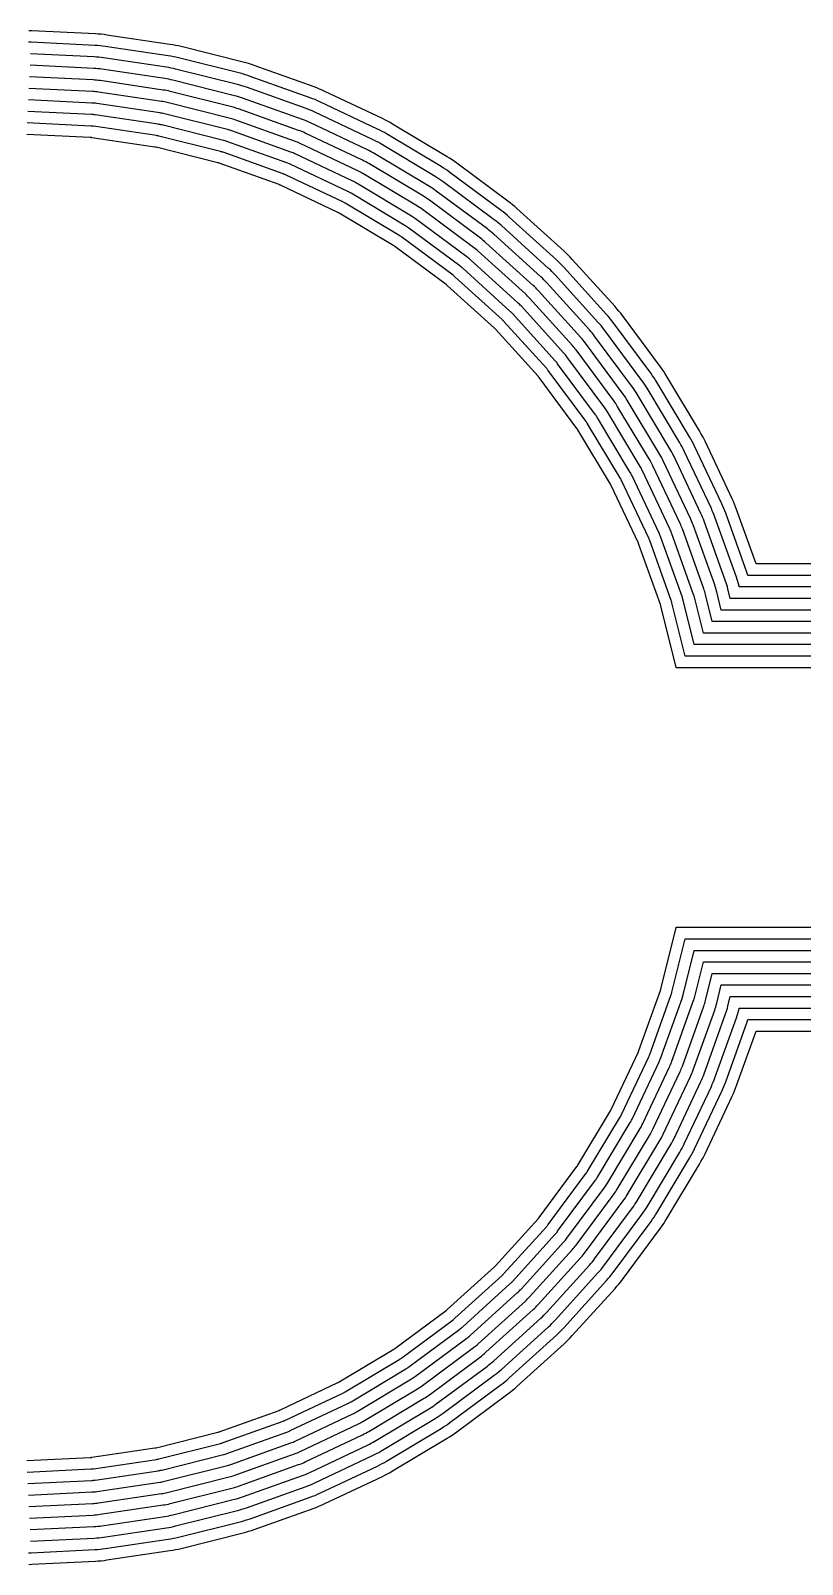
# Model space of a CAD drawing. Header units: metres. Extents: x 1.4 to 44.2, y 0.1 to 33.9.
# Drawn here: x 4.04 to 6.72, y 27.37 to 32.68 of the extents above; entities that cross this region are included whole.
import ezdxf

# ---------------------------------------------------------------- set-up
doc = ezdxf.new("R2010")
doc.units = ezdxf.units.M

msp = doc.modelspace()

# ---------------------------------------------------------------- linework, layer by layer
for points in [[(10.615, 30.8352), (6.5574, 30.8352), (6.4898, 31.0242), (6.4863, 31.0336), (6.4825, 31.043), (6.4786, 31.0522), (6.4744, 31.0613), (6.38, 31.261), (6.3756, 31.27), (6.3709, 31.2789), (6.3661, 31.2877), (6.361, 31.2964), (6.2475, 31.4858), (6.2422, 31.4944), (6.2367, 31.5028), (6.231, 31.5111), (6.2251, 31.5193), (6.0936, 31.6966), (6.0875, 31.7046), (6.0812, 31.7125), (6.0747, 31.7202), (6.0681, 31.7277), (5.9198, 31.8913), (5.9129, 31.8987), (5.9059, 31.9059), (5.8987, 31.9129), (5.8913, 31.9198), (5.7277, 32.0681), (5.7202, 32.0747), (5.7125, 32.0812), (5.7046, 32.0875), (5.6966, 32.0936), (5.5193, 32.2251), (5.5111, 32.231), (5.5028, 32.2367), (5.4944, 32.2422), (5.4858, 32.2475), (5.2964, 32.361), (5.2877, 32.3661), (5.2789, 32.3709), (5.27, 32.3756), (5.261, 32.38), (5.0613, 32.4744), (5.0522, 32.4786), (5.043, 32.4825), (5.0336, 32.4863), (5.0242, 32.4898), (4.8163, 32.5642), (4.8068, 32.5674), (4.7972, 32.5705), (4.7875, 32.5733), (4.7778, 32.5758), (4.5636, 32.6295), (4.5538, 32.6318), (4.544, 32.6339), (4.5341, 32.6357), (4.5241, 32.6373), (4.3057, 32.6697), (4.2957, 32.6711), (4.2857, 32.6722), (4.2757, 32.6731), (4.2657, 32.6737), (4.0451, 32.6845), (4.0351, 32.6849)], [(10.655, 30.7952), (6.5291, 30.7952), (6.5265, 30.8028), (6.4521, 31.0107), (6.4489, 31.0192), (6.4456, 31.0276), (6.442, 31.036), (6.4382, 31.0442), (6.3438, 31.2439), (6.3398, 31.252), (6.3356, 31.2601), (6.3313, 31.268), (6.3267, 31.2759), (6.2132, 31.4653), (6.2084, 31.473), (6.2035, 31.4806), (6.1983, 31.4881), (6.193, 31.4955), (6.0615, 31.6728), (6.056, 31.68), (6.0503, 31.6871), (6.0445, 31.6941), (6.0384, 31.7009), (5.8902, 31.8645), (5.884, 31.8711), (5.8776, 31.8776), (5.8711, 31.884), (5.8645, 31.8902), (5.7009, 32.0384), (5.6941, 32.0445), (5.6871, 32.0503), (5.68, 32.056), (5.6728, 32.0615), (5.4955, 32.193), (5.4881, 32.1983), (5.4806, 32.2035), (5.473, 32.2084), (5.4653, 32.2132), (5.2759, 32.3267), (5.268, 32.3313), (5.2601, 32.3356), (5.252, 32.3398), (5.2439, 32.3438), (5.0442, 32.4382), (5.036, 32.442), (5.0276, 32.4456), (5.0192, 32.4489), (5.0107, 32.4521), (4.8028, 32.5265), (4.7942, 32.5295), (4.7856, 32.5322), (4.7768, 32.5347), (4.7681, 32.537), (4.5539, 32.5907), (4.545, 32.5928), (4.5361, 32.5947), (4.5272, 32.5963), (4.5183, 32.5978), (4.2998, 32.6302), (4.2908, 32.6314), (4.2818, 32.6324), (4.2728, 32.6332), (4.2637, 32.6337), (4.0432, 32.6446), (4.0341, 32.6449)], [(10.735, 30.7152), (6.4678, 30.7152), (6.4594, 30.7486), (6.4576, 30.7555), (6.4556, 30.7623), (6.4535, 30.7691), (6.4512, 30.7759), (6.3768, 30.9837), (6.3743, 30.9904), (6.3717, 30.997), (6.3689, 31.0036), (6.3659, 31.01), (6.2715, 31.2096), (6.2684, 31.216), (6.2651, 31.2224), (6.2617, 31.2286), (6.2581, 31.2347), (6.1446, 31.4241), (6.1408, 31.4302), (6.1369, 31.4362), (6.1329, 31.442), (6.1287, 31.4478), (5.9972, 31.6252), (5.9929, 31.6308), (5.9885, 31.6364), (5.9839, 31.6418), (5.9792, 31.6471), (5.8309, 31.8108), (5.826, 31.816), (5.8211, 31.8211), (5.816, 31.826), (5.8108, 31.8309), (5.6471, 31.9792), (5.6418, 31.9839), (5.6364, 31.9885), (5.6308, 31.9929), (5.6252, 31.9972), (5.4478, 32.1287), (5.442, 32.1329), (5.4362, 32.1369), (5.4302, 32.1408), (5.4241, 32.1446), (5.2347, 32.2581), (5.2286, 32.2617), (5.2224, 32.2651), (5.216, 32.2684), (5.2096, 32.2715), (5.01, 32.3659), (5.0036, 32.3689), (4.997, 32.3717), (4.9904, 32.3743), (4.9837, 32.3768), (4.7759, 32.4512), (4.7691, 32.4535), (4.7623, 32.4556), (4.7555, 32.4576), (4.7486, 32.4594), (4.5344, 32.5131), (4.5275, 32.5147), (4.5205, 32.5162), (4.5135, 32.5175), (4.5065, 32.5186), (4.2881, 32.551), (4.2811, 32.552), (4.274, 32.5528), (4.2669, 32.5534), (4.2598, 32.5538), (4.0392, 32.5647)], [(10.695, 30.7552), (6.499, 30.7552), (6.4982, 30.7583), (6.4962, 30.7662), (6.4939, 30.7739), (6.4915, 30.7817), (6.4888, 30.7893), (6.4145, 30.9972), (6.4116, 31.0048), (6.4086, 31.0123), (6.4054, 31.0198), (6.4021, 31.0271), (6.3077, 31.2267), (6.3041, 31.234), (6.3004, 31.2412), (6.2965, 31.2483), (6.2924, 31.2553), (6.1789, 31.4447), (6.1746, 31.4516), (6.1702, 31.4584), (6.1656, 31.4651), (6.1609, 31.4716), (6.0293, 31.649), (6.0244, 31.6554), (6.0194, 31.6617), (6.0142, 31.6679), (6.0088, 31.674), (5.8605, 31.8376), (5.855, 31.8436), (5.8493, 31.8493), (5.8436, 31.855), (5.8376, 31.8605), (5.674, 32.0088), (5.6679, 32.0142), (5.6617, 32.0194), (5.6554, 32.0244), (5.649, 32.0293), (5.4716, 32.1609), (5.4651, 32.1656), (5.4584, 32.1702), (5.4516, 32.1746), (5.4447, 32.1789), (5.2553, 32.2924), (5.2483, 32.2965), (5.2412, 32.3004), (5.234, 32.3041), (5.2267, 32.3077), (5.0271, 32.4021), (5.0198, 32.4054), (5.0123, 32.4086), (5.0048, 32.4116), (4.9972, 32.4145), (4.7893, 32.4888), (4.7817, 32.4915), (4.7739, 32.4939), (4.7662, 32.4962), (4.7583, 32.4982), (4.5441, 32.5519), (4.5363, 32.5538), (4.5283, 32.5554), (4.5204, 32.5569), (4.5124, 32.5582), (4.294, 32.5906), (4.2859, 32.5917), (4.2779, 32.5926), (4.2698, 32.5933), (4.2617, 32.5938), (4.0412, 32.6046)], [(10.775, 30.6752), (6.4366, 30.6752), (6.4206, 30.7389), (6.4191, 30.7448), (6.4174, 30.7507), (6.4155, 30.7566), (6.4135, 30.7624), (6.3391, 30.9703), (6.337, 30.976), (6.3347, 30.9817), (6.3323, 30.9874), (6.3297, 30.9929), (6.2353, 31.1925), (6.2326, 31.1981), (6.2298, 31.2035), (6.2269, 31.2089), (6.2238, 31.2142), (6.1103, 31.4036), (6.107, 31.4088), (6.1037, 31.4139), (6.1002, 31.419), (6.0966, 31.424), (5.9651, 31.6013), (5.9614, 31.6062), (5.9575, 31.611), (5.9536, 31.6157), (5.9495, 31.6203), (5.8012, 31.7839), (5.7971, 31.7884), (5.7928, 31.7928), (5.7884, 31.7971), (5.7839, 31.8012), (5.6203, 31.9495), (5.6157, 31.9536), (5.611, 31.9575), (5.6062, 31.9614), (5.6013, 31.9651), (5.424, 32.0966), (5.419, 32.1002), (5.4139, 32.1037), (5.4088, 32.107), (5.4036, 32.1103), (5.2142, 32.2238), (5.2089, 32.2269), (5.2035, 32.2298), (5.1981, 32.2326), (5.1925, 32.2353), (4.9929, 32.3297), (4.9874, 32.3323), (4.9817, 32.3347), (4.976, 32.337), (4.9703, 32.3391), (4.7624, 32.4135), (4.7566, 32.4155), (4.7507, 32.4174), (4.7448, 32.4191), (4.7389, 32.4206), (4.5247, 32.4743), (4.5187, 32.4757), (4.5127, 32.477), (4.5067, 32.4781), (4.5006, 32.4791), (4.2822, 32.5115), (4.2762, 32.5123), (4.2701, 32.513), (4.2639, 32.5135), (4.2578, 32.5139), (4.0373, 32.5247)], [(10.815, 30.6352), (6.4054, 30.6352), (6.3818, 30.7292), (6.3805, 30.7342), (6.3791, 30.7391), (6.3775, 30.744), (6.3759, 30.7489), (6.3015, 30.9568), (6.2997, 30.9616), (6.2978, 30.9664), (6.2957, 30.9712), (6.2936, 30.9758), (6.1992, 31.1754), (6.1969, 31.1801), (6.1945, 31.1846), (6.1921, 31.1892), (6.1895, 31.1936), (6.0759, 31.383), (6.0732, 31.3874), (6.0704, 31.3917), (6.0675, 31.396), (6.0645, 31.4001), (5.933, 31.5775), (5.9298, 31.5816), (5.9266, 31.5856), (5.9233, 31.5896), (5.9199, 31.5934), (5.7716, 31.757), (5.7681, 31.7608), (5.7645, 31.7645), (5.7608, 31.7681), (5.757, 31.7716), (5.5934, 31.9199), (5.5896, 31.9233), (5.5856, 31.9266), (5.5816, 31.9298), (5.5775, 31.933), (5.4001, 32.0645), (5.396, 32.0675), (5.3917, 32.0704), (5.3874, 32.0732), (5.383, 32.0759), (5.1936, 32.1895), (5.1892, 32.1921), (5.1846, 32.1945), (5.1801, 32.1969), (5.1754, 32.1992), (4.9758, 32.2936), (4.9712, 32.2957), (4.9664, 32.2978), (4.9616, 32.2997), (4.9568, 32.3015), (4.7489, 32.3759), (4.744, 32.3775), (4.7391, 32.3791), (4.7342, 32.3805), (4.7292, 32.3818), (4.515, 32.4355), (4.51, 32.4367), (4.5049, 32.4377), (4.4999, 32.4387), (4.4948, 32.4395), (4.2764, 32.4719), (4.2713, 32.4726), (4.2661, 32.4732), (4.261, 32.4736), (4.2559, 32.4739), (4.0353, 32.4848)], [(10.895, 30.5552), (6.3429, 30.5552), (6.3042, 30.7097), (6.3034, 30.7128), (6.3025, 30.7159), (6.3016, 30.7189), (6.3005, 30.7219), (6.2261, 30.9298), (6.225, 30.9328), (6.2238, 30.9358), (6.2226, 30.9387), (6.2213, 30.9416), (6.1269, 31.1412), (6.1255, 31.1441), (6.124, 31.1469), (6.1224, 31.1497), (6.1208, 31.1525), (6.0073, 31.3419), (6.0056, 31.3446), (6.0039, 31.3473), (6.0021, 31.3499), (6.0002, 31.3525), (5.8687, 31.5298), (5.8668, 31.5324), (5.8648, 31.5349), (5.8627, 31.5373), (5.8606, 31.5397), (5.7123, 31.7033), (5.7102, 31.7056), (5.7079, 31.7079), (5.7056, 31.7102), (5.7033, 31.7123), (5.5397, 31.8606), (5.5373, 31.8627), (5.5349, 31.8648), (5.5324, 31.8668), (5.5298, 31.8687), (5.3525, 32.0002), (5.3499, 32.0021), (5.3473, 32.0039), (5.3446, 32.0056), (5.3419, 32.0073), (5.1525, 32.1208), (5.1497, 32.1224), (5.1469, 32.124), (5.1441, 32.1255), (5.1412, 32.1269), (4.9416, 32.2213), (4.9387, 32.2226), (4.9358, 32.2238), (4.9328, 32.225), (4.9298, 32.2261), (4.7219, 32.3005), (4.7189, 32.3016), (4.7159, 32.3025), (4.7128, 32.3034), (4.7097, 32.3042), (4.4956, 32.3579), (4.4924, 32.3586), (4.4893, 32.3593), (4.4862, 32.3599), (4.483, 32.3604), (4.2646, 32.3928), (4.2615, 32.3932), (4.2583, 32.3936), (4.2551, 32.3938), (4.2519, 32.394), (4.0314, 32.4049)], [(10.855, 30.5952), (6.3742, 30.5952), (6.343, 30.7195), (6.342, 30.7235), (6.3408, 30.7275), (6.3395, 30.7315), (6.3382, 30.7354), (6.2638, 30.9433), (6.2624, 30.9472), (6.2608, 30.9511), (6.2592, 30.9549), (6.2574, 30.9587), (6.163, 31.1583), (6.1612, 31.1621), (6.1593, 31.1658), (6.1572, 31.1694), (6.1551, 31.1731), (6.0416, 31.3624), (6.0394, 31.366), (6.0372, 31.3695), (6.0348, 31.3729), (6.0324, 31.3763), (5.9008, 31.5537), (5.8983, 31.557), (5.8957, 31.5602), (5.893, 31.5634), (5.8902, 31.5666), (5.742, 31.7302), (5.7391, 31.7332), (5.7362, 31.7362), (5.7332, 31.7391), (5.7302, 31.742), (5.5666, 31.8902), (5.5634, 31.893), (5.5602, 31.8957), (5.557, 31.8983), (5.5537, 31.9008), (5.3763, 32.0324), (5.3729, 32.0348), (5.3695, 32.0372), (5.366, 32.0394), (5.3624, 32.0416), (5.1731, 32.1551), (5.1694, 32.1572), (5.1658, 32.1593), (5.1621, 32.1612), (5.1583, 32.163), (4.9587, 32.2574), (4.9549, 32.2592), (4.9511, 32.2608), (4.9472, 32.2624), (4.9433, 32.2638), (4.7354, 32.3382), (4.7315, 32.3395), (4.7275, 32.3408), (4.7235, 32.342), (4.7195, 32.343), (4.5053, 32.3967), (4.5012, 32.3976), (4.4971, 32.3985), (4.493, 32.3993), (4.4889, 32.3999), (4.2705, 32.4323), (4.2664, 32.4329), (4.2622, 32.4334), (4.2581, 32.4337), (4.2539, 32.434), (4.0334, 32.4448)], [(10.935, 30.5152), (6.3117, 30.5152), (6.2654, 30.7), (6.2649, 30.7022), (6.2643, 30.7043), (6.2636, 30.7064), (6.2629, 30.7085), (6.1885, 30.9164), (6.1877, 30.9184), (6.1869, 30.9205), (6.186, 30.9225), (6.1851, 30.9245), (6.0907, 31.1241), (6.0897, 31.1261), (6.0887, 31.1281), (6.0876, 31.13), (6.0865, 31.1319), (5.973, 31.3213), (5.9719, 31.3232), (5.9707, 31.325), (5.9694, 31.3269), (5.9681, 31.3287), (5.8366, 31.506), (5.8352, 31.5078), (5.8339, 31.5095), (5.8324, 31.5112), (5.831, 31.5128), (5.6827, 31.6764), (5.6812, 31.6781), (5.6796, 31.6796), (5.6781, 31.6812), (5.6764, 31.6827), (5.5128, 31.831), (5.5112, 31.8324), (5.5095, 31.8339), (5.5078, 31.8352), (5.506, 31.8366), (5.3287, 31.9681), (5.3269, 31.9694), (5.325, 31.9707), (5.3232, 31.9719), (5.3213, 31.973), (5.1319, 32.0865), (5.13, 32.0876), (5.1281, 32.0887), (5.1261, 32.0897), (5.1241, 32.0907), (4.9245, 32.1851), (4.9225, 32.186), (4.9205, 32.1869), (4.9184, 32.1877), (4.9164, 32.1885), (4.7085, 32.2629), (4.7064, 32.2636), (4.7043, 32.2643), (4.7022, 32.2649), (4.7, 32.2654), (4.4858, 32.3191), (4.4837, 32.3196), (4.4815, 32.32), (4.4794, 32.3205), (4.4772, 32.3208), (4.2588, 32.3532), (4.2566, 32.3535), (4.2544, 32.3537), (4.2522, 32.3539), (4.25, 32.3541), (4.0294, 32.3649)], [(10.975, 30.4752), (6.2805, 30.4752), (6.2803, 30.4761), (6.2266, 30.6903), (6.2263, 30.6915), (6.226, 30.6927), (6.2256, 30.6938), (6.2252, 30.695), (6.1508, 30.9029), (6.1504, 30.904), (6.1499, 30.9052), (6.1495, 30.9063), (6.1489, 30.9074), (6.0545, 31.107), (6.054, 31.1081), (6.0534, 31.1092), (6.0528, 31.1103), (6.0522, 31.1114), (5.9387, 31.3008), (5.9381, 31.3018), (5.9374, 31.3028), (5.9367, 31.3038), (5.936, 31.3048), (5.8044, 31.4822), (5.8037, 31.4832), (5.8029, 31.4841), (5.8021, 31.4851), (5.8013, 31.486), (5.6531, 31.6496), (5.6522, 31.6505), (5.6514, 31.6514), (5.6505, 31.6522), (5.6496, 31.6531), (5.486, 31.8013), (5.4851, 31.8021), (5.4841, 31.8029), (5.4832, 31.8037), (5.4822, 31.8044), (5.3048, 31.936), (5.3038, 31.9367), (5.3028, 31.9374), (5.3018, 31.9381), (5.3008, 31.9387), (5.1114, 32.0522), (5.1103, 32.0528), (5.1092, 32.0534), (5.1081, 32.054), (5.107, 32.0545), (4.9074, 32.1489), (4.9063, 32.1495), (4.9052, 32.1499), (4.904, 32.1504), (4.9029, 32.1508), (4.695, 32.2252), (4.6938, 32.2256), (4.6927, 32.226), (4.6915, 32.2263), (4.6903, 32.2266), (4.4761, 32.2803), (4.4749, 32.2806), (4.4737, 32.2808), (4.4725, 32.281), (4.4713, 32.2812), (4.2529, 32.3136), (4.2517, 32.3138), (4.2505, 32.3139), (4.2492, 32.314), (4.248, 32.3141), (4.0275, 32.325)], [(4.0275, 27.7251), (4.248, 27.7359), (4.2492, 27.736), (4.2505, 27.7361), (4.2517, 27.7362), (4.2529, 27.7364), (4.4713, 27.7688), (4.4725, 27.769), (4.4737, 27.7692), (4.4749, 27.7695), (4.4761, 27.7697), (4.6903, 27.8234), (4.6915, 27.8237), (4.6927, 27.824), (4.6938, 27.8244), (4.695, 27.8248), (4.9029, 27.8992), (4.904, 27.8996), (4.9052, 27.9001), (4.9063, 27.9006), (4.9074, 27.9011), (5.107, 27.9955), (5.1081, 27.996), (5.1092, 27.9966), (5.1103, 27.9972), (5.1114, 27.9978), (5.3008, 28.1113), (5.3018, 28.112), (5.3028, 28.1126), (5.3038, 28.1133), (5.3048, 28.114), (5.4822, 28.2456), (5.4832, 28.2463), (5.4841, 28.2471), (5.4851, 28.2479), (5.486, 28.2487), (5.6496, 28.397), (5.6505, 28.3978), (5.6514, 28.3987), (5.6522, 28.3995), (5.6531, 28.4004), (5.8013, 28.564), (5.8021, 28.565), (5.8029, 28.5659), (5.8037, 28.5669), (5.8044, 28.5678), (5.936, 28.7452), (5.9367, 28.7462), (5.9374, 28.7472), (5.9381, 28.7482), (5.9387, 28.7493), (6.0522, 28.9387), (6.0528, 28.9397), (6.0534, 28.9408), (6.054, 28.9419), (6.0545, 28.943), (6.1489, 29.1426), (6.1495, 29.1437), (6.1499, 29.1448), (6.1504, 29.146), (6.1508, 29.1471), (6.2252, 29.355), (6.2256, 29.3562), (6.226, 29.3574), (6.2263, 29.3585), (6.2266, 29.3597), (6.2803, 29.5739), (6.2805, 29.5748), (11.052, 29.5748)], [(4.0294, 27.6851), (4.25, 27.696), (4.2522, 27.6961), (4.2544, 27.6963), (4.2566, 27.6965), (4.2588, 27.6968), (4.4772, 27.7292), (4.4794, 27.7296), (4.4815, 27.73), (4.4837, 27.7304), (4.4858, 27.7309), (4.7, 27.7846), (4.7022, 27.7852), (4.7043, 27.7858), (4.7064, 27.7864), (4.7085, 27.7872), (4.9164, 27.8615), (4.9184, 27.8623), (4.9205, 27.8631), (4.9225, 27.864), (4.9245, 27.8649), (5.1241, 27.9593), (5.1261, 27.9603), (5.1281, 27.9613), (5.13, 27.9624), (5.1319, 27.9635), (5.3213, 28.077), (5.3232, 28.0782), (5.325, 28.0794), (5.3269, 28.0806), (5.3287, 28.0819), (5.506, 28.2135), (5.5078, 28.2148), (5.5095, 28.2162), (5.5112, 28.2176), (5.5128, 28.2191), (5.6764, 28.3673), (5.6781, 28.3688), (5.6796, 28.3704), (5.6812, 28.372), (5.6827, 28.3736), (5.831, 28.5372), (5.8324, 28.5388), (5.8339, 28.5405), (5.8352, 28.5423), (5.8366, 28.544), (5.9681, 28.7214), (5.9694, 28.7232), (5.9707, 28.725), (5.9719, 28.7268), (5.973, 28.7287), (6.0865, 28.9181), (6.0876, 28.92), (6.0887, 28.9219), (6.0897, 28.9239), (6.0907, 28.9259), (6.1851, 29.1255), (6.186, 29.1275), (6.1869, 29.1295), (6.1877, 29.1316), (6.1885, 29.1337), (6.2629, 29.3416), (6.2636, 29.3436), (6.2643, 29.3457), (6.2649, 29.3479), (6.2654, 29.35), (6.3117, 29.5348), (11.0344, 29.5348)], [(4.0314, 27.6452), (4.2519, 27.656), (4.2551, 27.6562), (4.2583, 27.6565), (4.2615, 27.6568), (4.2646, 27.6573), (4.483, 27.6897), (4.4862, 27.6902), (4.4893, 27.6907), (4.4924, 27.6914), (4.4956, 27.6921), (4.7097, 27.7458), (4.7128, 27.7466), (4.7159, 27.7475), (4.7189, 27.7485), (4.7219, 27.7495), (4.9298, 27.8239), (4.9328, 27.825), (4.9358, 27.8262), (4.9387, 27.8274), (4.9416, 27.8288), (5.1412, 27.9232), (5.1441, 27.9246), (5.1469, 27.926), (5.1497, 27.9276), (5.1525, 27.9292), (5.3419, 28.0427), (5.3446, 28.0444), (5.3473, 28.0461), (5.3499, 28.0479), (5.3525, 28.0498), (5.5298, 28.1813), (5.5324, 28.1833), (5.5349, 28.1852), (5.5373, 28.1873), (5.5397, 28.1894), (5.7033, 28.3377), (5.7056, 28.3399), (5.7079, 28.3421), (5.7102, 28.3444), (5.7123, 28.3467), (5.8606, 28.5103), (5.8627, 28.5127), (5.8648, 28.5152), (5.8668, 28.5176), (5.8687, 28.5202), (6.0002, 28.6975), (6.0021, 28.7001), (6.0039, 28.7028), (6.0056, 28.7054), (6.0073, 28.7081), (6.1208, 28.8975), (6.1224, 28.9003), (6.124, 28.9031), (6.1255, 28.9059), (6.1269, 28.9088), (6.2213, 29.1084), (6.2226, 29.1113), (6.2238, 29.1142), (6.225, 29.1172), (6.2261, 29.1202), (6.3005, 29.3281), (6.3016, 29.3311), (6.3025, 29.3341), (6.3034, 29.3372), (6.3042, 29.3403), (6.3429, 29.4948), (11.0188, 29.4948)], [(4.0334, 27.6052), (4.2539, 27.6161), (4.2581, 27.6163), (4.2622, 27.6167), (4.2664, 27.6171), (4.2705, 27.6177), (4.4889, 27.6501), (4.493, 27.6507), (4.4971, 27.6515), (4.5012, 27.6524), (4.5053, 27.6533), (4.7195, 27.707), (4.7235, 27.7081), (4.7275, 27.7092), (4.7315, 27.7105), (4.7354, 27.7118), (4.9433, 27.7862), (4.9472, 27.7877), (4.9511, 27.7892), (4.9549, 27.7909), (4.9587, 27.7926), (5.1583, 27.887), (5.1621, 27.8888), (5.1658, 27.8908), (5.1694, 27.8928), (5.1731, 27.8949), (5.3624, 28.0084), (5.366, 28.0106), (5.3695, 28.0129), (5.3729, 28.0152), (5.3763, 28.0177), (5.5537, 28.1492), (5.557, 28.1517), (5.5602, 28.1543), (5.5634, 28.157), (5.5666, 28.1598), (5.7302, 28.3081), (5.7332, 28.3109), (5.7362, 28.3138), (5.7391, 28.3168), (5.742, 28.3199), (5.8902, 28.4835), (5.893, 28.4866), (5.8957, 28.4898), (5.8983, 28.493), (5.9008, 28.4964), (6.0324, 28.6737), (6.0348, 28.6771), (6.0372, 28.6805), (6.0394, 28.684), (6.0416, 28.6876), (6.1551, 28.877), (6.1572, 28.8806), (6.1593, 28.8842), (6.1612, 28.8879), (6.163, 28.8917), (6.2574, 29.0913), (6.2592, 29.0951), (6.2608, 29.0989), (6.2624, 29.1028), (6.2638, 29.1067), (6.3382, 29.3146), (6.3395, 29.3185), (6.3408, 29.3225), (6.342, 29.3265), (6.343, 29.3306), (6.3742, 29.4548), (11.0034, 29.4548)], [(4.0353, 27.5653), (4.2559, 27.5761), (4.261, 27.5764), (4.2661, 27.5769), (4.2713, 27.5774), (4.2764, 27.5781), (4.4948, 27.6105), (4.4999, 27.6113), (4.5049, 27.6123), (4.51, 27.6133), (4.515, 27.6145), (4.7292, 27.6682), (4.7342, 27.6695), (4.7391, 27.6709), (4.744, 27.6725), (4.7489, 27.6742), (4.9568, 27.7486), (4.9616, 27.7504), (4.9664, 27.7523), (4.9712, 27.7543), (4.9758, 27.7564), (5.1754, 27.8509), (5.1801, 27.8531), (5.1846, 27.8555), (5.1892, 27.858), (5.1936, 27.8606), (5.383, 27.9741), (5.3874, 27.9768), (5.3917, 27.9796), (5.396, 27.9825), (5.4001, 27.9855), (5.5775, 28.1171), (5.5816, 28.1202), (5.5856, 28.1234), (5.5896, 28.1267), (5.5934, 28.1301), (5.757, 28.2784), (5.7608, 28.2819), (5.7645, 28.2855), (5.7681, 28.2892), (5.7716, 28.293), (5.9199, 28.4566), (5.9233, 28.4605), (5.9266, 28.4644), (5.9298, 28.4684), (5.933, 28.4725), (6.0645, 28.6499), (6.0675, 28.6541), (6.0704, 28.6583), (6.0732, 28.6626), (6.0759, 28.667), (6.1895, 28.8564), (6.1921, 28.8609), (6.1945, 28.8654), (6.1969, 28.87), (6.1992, 28.8746), (6.2936, 29.0742), (6.2957, 29.0789), (6.2978, 29.0836), (6.2997, 29.0884), (6.3015, 29.0932), (6.3759, 29.3011), (6.3775, 29.306), (6.3791, 29.3109), (6.3805, 29.3159), (6.3818, 29.3208), (6.4054, 29.4148), (10.989, 29.4148)], [(4.0373, 27.5253), (4.2578, 27.5361), (4.2639, 27.5365), (4.2701, 27.5371), (4.2762, 27.5377), (4.2822, 27.5386), (4.5006, 27.571), (4.5067, 27.5719), (4.5127, 27.573), (4.5187, 27.5743), (4.5247, 27.5757), (4.7389, 27.6294), (4.7448, 27.631), (4.7507, 27.6327), (4.7566, 27.6345), (4.7624, 27.6365), (4.9703, 27.7109), (4.976, 27.713), (4.9817, 27.7153), (4.9874, 27.7177), (4.9929, 27.7203), (5.1925, 27.8147), (5.1981, 27.8174), (5.2035, 27.8202), (5.2089, 27.8232), (5.2142, 27.8263), (5.4036, 27.9398), (5.4088, 27.943), (5.4139, 27.9463), (5.419, 27.9498), (5.424, 27.9534), (5.6013, 28.0849), (5.6062, 28.0887), (5.611, 28.0925), (5.6157, 28.0964), (5.6203, 28.1005), (5.7839, 28.2488), (5.7884, 28.253), (5.7928, 28.2572), (5.7971, 28.2616), (5.8012, 28.2661), (5.9495, 28.4297), (5.9536, 28.4343), (5.9575, 28.439), (5.9614, 28.4438), (5.9651, 28.4487), (6.0966, 28.6261), (6.1002, 28.631), (6.1037, 28.6361), (6.107, 28.6412), (6.1103, 28.6465), (6.2238, 28.8358), (6.2269, 28.8411), (6.2298, 28.8465), (6.2326, 28.852), (6.2353, 28.8575), (6.3297, 29.0571), (6.3323, 29.0627), (6.3347, 29.0683), (6.337, 29.074), (6.3391, 29.0798), (6.4135, 29.2876), (6.4155, 29.2935), (6.4174, 29.2993), (6.4191, 29.3052), (6.4206, 29.3111), (6.4366, 29.3748), (10.9758, 29.3748)], [(4.0392, 27.4854), (4.2598, 27.4962), (4.2669, 27.4966), (4.274, 27.4972), (4.2811, 27.498), (4.2881, 27.499), (4.5065, 27.5314), (4.5135, 27.5325), (4.5205, 27.5338), (4.5275, 27.5353), (4.5344, 27.5369), (4.7486, 27.5906), (4.7555, 27.5924), (4.7623, 27.5944), (4.7691, 27.5965), (4.7759, 27.5988), (4.9837, 27.6732), (4.9904, 27.6757), (4.997, 27.6784), (5.0036, 27.6812), (5.01, 27.6841), (5.2096, 27.7785), (5.216, 27.7817), (5.2224, 27.7849), (5.2286, 27.7884), (5.2347, 27.7919), (5.4241, 27.9055), (5.4302, 27.9092), (5.4362, 27.9131), (5.442, 27.9171), (5.4478, 27.9213), (5.6252, 28.0528), (5.6308, 28.0571), (5.6364, 28.0616), (5.6418, 28.0661), (5.6471, 28.0709), (5.8108, 28.2191), (5.816, 28.224), (5.8211, 28.229), (5.826, 28.2341), (5.8309, 28.2393), (5.9792, 28.4029), (5.9839, 28.4082), (5.9885, 28.4137), (5.9929, 28.4192), (5.9972, 28.4249), (6.1287, 28.6022), (6.1329, 28.608), (6.1369, 28.6139), (6.1408, 28.6198), (6.1446, 28.6259), (6.2581, 28.8153), (6.2617, 28.8214), (6.2651, 28.8277), (6.2684, 28.834), (6.2715, 28.8404), (6.3659, 29.04), (6.3689, 29.0465), (6.3717, 29.053), (6.3743, 29.0596), (6.3768, 29.0663), (6.4512, 29.2742), (6.4535, 29.2809), (6.4556, 29.2877), (6.4576, 29.2945), (6.4594, 29.3014), (6.4678, 29.3348), (10.9626, 29.3348)], [(4.0412, 27.4454), (4.2617, 27.4562), (4.2698, 27.4567), (4.2779, 27.4574), (4.2859, 27.4583), (4.294, 27.4594), (4.5124, 27.4918), (4.5204, 27.4931), (4.5283, 27.4946), (4.5363, 27.4963), (4.5441, 27.4981), (4.7583, 27.5518), (4.7662, 27.5539), (4.7739, 27.5561), (4.7817, 27.5586), (4.7893, 27.5612), (4.9972, 27.6356), (5.0048, 27.6384), (5.0123, 27.6414), (5.0198, 27.6446), (5.0271, 27.648), (5.2267, 27.7424), (5.234, 27.7459), (5.2412, 27.7497), (5.2483, 27.7536), (5.2553, 27.7576), (5.4447, 27.8712), (5.4516, 27.8754), (5.4584, 27.8798), (5.4651, 27.8844), (5.4716, 27.8891), (5.649, 28.0207), (5.6554, 28.0256), (5.6617, 28.0306), (5.6679, 28.0359), (5.674, 28.0412), (5.8376, 28.1895), (5.8436, 28.195), (5.8493, 28.2007), (5.855, 28.2065), (5.8605, 28.2124), (6.0088, 28.376), (6.0142, 28.3821), (6.0194, 28.3883), (6.0244, 28.3946), (6.0293, 28.401), (6.1609, 28.5784), (6.1656, 28.585), (6.1702, 28.5916), (6.1746, 28.5984), (6.1789, 28.6053), (6.2924, 28.7947), (6.2965, 28.8017), (6.3004, 28.8088), (6.3041, 28.816), (6.3077, 28.8233), (6.4021, 29.0229), (6.4054, 29.0302), (6.4086, 29.0377), (6.4116, 29.0452), (6.4145, 29.0528), (6.4888, 29.2607), (6.4915, 29.2684), (6.4939, 29.2761), (6.4962, 29.2839), (6.4982, 29.2917), (6.499, 29.2948), (10.9498, 29.2948)], [(4.0341, 27.4051), (4.0432, 27.4055), (4.2637, 27.4163), (4.2728, 27.4168), (4.2818, 27.4176), (4.2908, 27.4186), (4.2998, 27.4199), (4.5183, 27.4523), (4.5272, 27.4537), (4.5361, 27.4554), (4.545, 27.4572), (4.5539, 27.4593), (4.7681, 27.513), (4.7768, 27.5153), (4.7856, 27.5178), (4.7942, 27.5206), (4.8028, 27.5235), (5.0107, 27.5979), (5.0192, 27.6011), (5.0276, 27.6044), (5.036, 27.608), (5.0442, 27.6118), (5.2439, 27.7062), (5.252, 27.7102), (5.2601, 27.7144), (5.268, 27.7188), (5.2759, 27.7233), (5.4653, 27.8368), (5.473, 27.8416), (5.4806, 27.8466), (5.4881, 27.8517), (5.4955, 27.857), (5.6728, 27.9886), (5.68, 27.9941), (5.6871, 27.9997), (5.6941, 28.0056), (5.7009, 28.0116), (5.8645, 28.1599), (5.8711, 28.1661), (5.8776, 28.1724), (5.884, 28.1789), (5.8902, 28.1855), (6.0384, 28.3492), (6.0445, 28.356), (6.0503, 28.3629), (6.056, 28.37), (6.0615, 28.3772), (6.193, 28.5546), (6.1983, 28.5619), (6.2035, 28.5694), (6.2084, 28.577), (6.2132, 28.5848), (6.3267, 28.7742), (6.3313, 28.782), (6.3356, 28.79), (6.3398, 28.798), (6.3438, 28.8062), (6.4382, 29.0058), (6.442, 29.014), (6.4456, 29.0224), (6.4489, 29.0308), (6.4521, 29.0393), (6.5265, 29.2472), (6.5291, 29.2548), (10.9378, 29.2548)], [(4.0351, 27.3651), (4.0451, 27.3655), (4.2657, 27.3763), (4.2757, 27.377), (4.2857, 27.3778), (4.2957, 27.3789), (4.3057, 27.3803), (4.5241, 27.4127), (4.5341, 27.4143), (4.544, 27.4161), (4.5538, 27.4182), (4.5636, 27.4205), (4.7778, 27.4742), (4.7875, 27.4767), (4.7972, 27.4796), (4.8068, 27.4826), (4.8163, 27.4859), (5.0242, 27.5603), (5.0336, 27.5638), (5.043, 27.5675), (5.0522, 27.5715), (5.0613, 27.5756), (5.261, 27.6701), (5.27, 27.6745), (5.2789, 27.6791), (5.2877, 27.684), (5.2964, 27.689), (5.4858, 27.8025), (5.4944, 27.8078), (5.5028, 27.8133), (5.5111, 27.819), (5.5193, 27.8249), (5.6966, 27.9564), (5.7046, 27.9625), (5.7125, 27.9688), (5.7202, 27.9753), (5.7277, 27.9819), (5.8913, 28.1302), (5.8987, 28.1371), (5.9059, 28.1441), (5.9129, 28.1513), (5.9198, 28.1587), (6.0681, 28.3223), (6.0747, 28.3298), (6.0812, 28.3375), (6.0875, 28.3454), (6.0936, 28.3534), (6.2251, 28.5307), (6.231, 28.5389), (6.2367, 28.5472), (6.2422, 28.5556), (6.2475, 28.5642), (6.361, 28.7536), (6.3661, 28.7623), (6.3709, 28.7711), (6.3756, 28.78), (6.38, 28.7891), (6.4744, 28.9887), (6.4786, 28.9978), (6.4825, 29.0071), (6.4863, 29.0164), (6.4898, 29.0258), (6.5574, 29.2148), (10.9264, 29.2148)]]:
    msp.add_lwpolyline(points)

doc.saveas('drawing.dxf')
